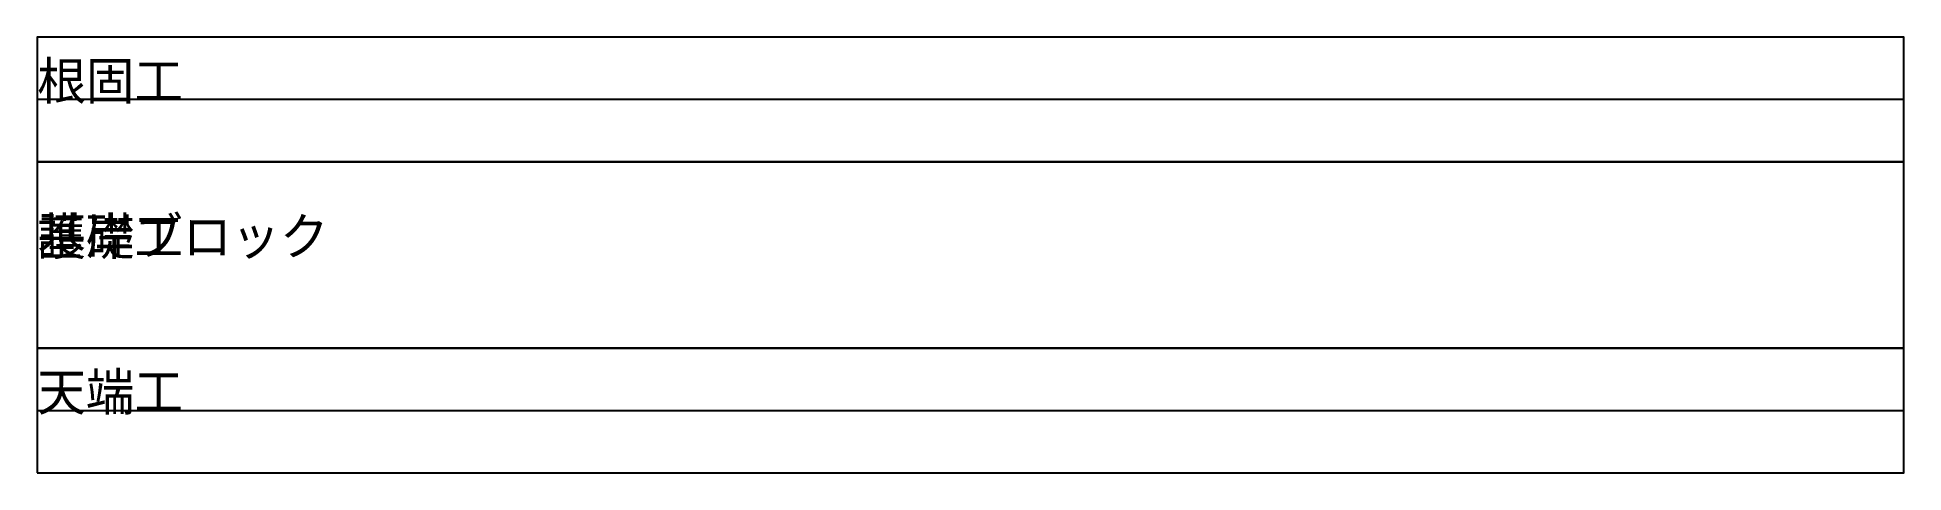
# Model space of a CAD drawing. Header units: metres. Extents: x -15 to 15, y -3.5 to 3.5.
import ezdxf

# ---------------------------------------------------------------- set-up
doc = ezdxf.new("R2010")
doc.units = ezdxf.units.M

msp = doc.modelspace()

# ---------------------------------------------------------------- linework, layer by layer
at = {"layer": 'base'}
msp.add_lwpolyline([(-15, -1.5), (15, -1.5), (15, 1.5), (-15, 1.5)], close=True, dxfattribs=at)
at = {"layer": 'block'}
msp.add_lwpolyline([(-15, -2.5), (15, -2.5), (15, 2.5), (-15, 2.5)], close=True, dxfattribs=at)
at = {"layer": 'capping'}
msp.add_lwpolyline([(-15, -3.5), (15, -3.5), (15, -1.5), (-15, -1.5)], close=True, dxfattribs=at)
at = {"layer": 'toe'}
msp.add_lwpolyline([(-15, 1.5), (15, 1.5), (15, 3.5), (-15, 3.5)], close=True, dxfattribs=at)

# ---------------------------------------------------------------- texts
at = {"layer": 'base'}
msp.add_text('基礎工', height=0.6, dxfattribs=at).set_placement((-15, 0))
at = {"layer": 'block'}
msp.add_text('護岸ブロック', height=0.6, dxfattribs=at).set_placement((-15, 0))
at = {"layer": 'capping'}
msp.add_text('天端工', height=0.6, dxfattribs=at).set_placement((-15, -2.5))
at = {"layer": 'toe'}
msp.add_text('根固工', height=0.6, dxfattribs=at).set_placement((-15, 2.5))

doc.saveas('drawing.dxf')
